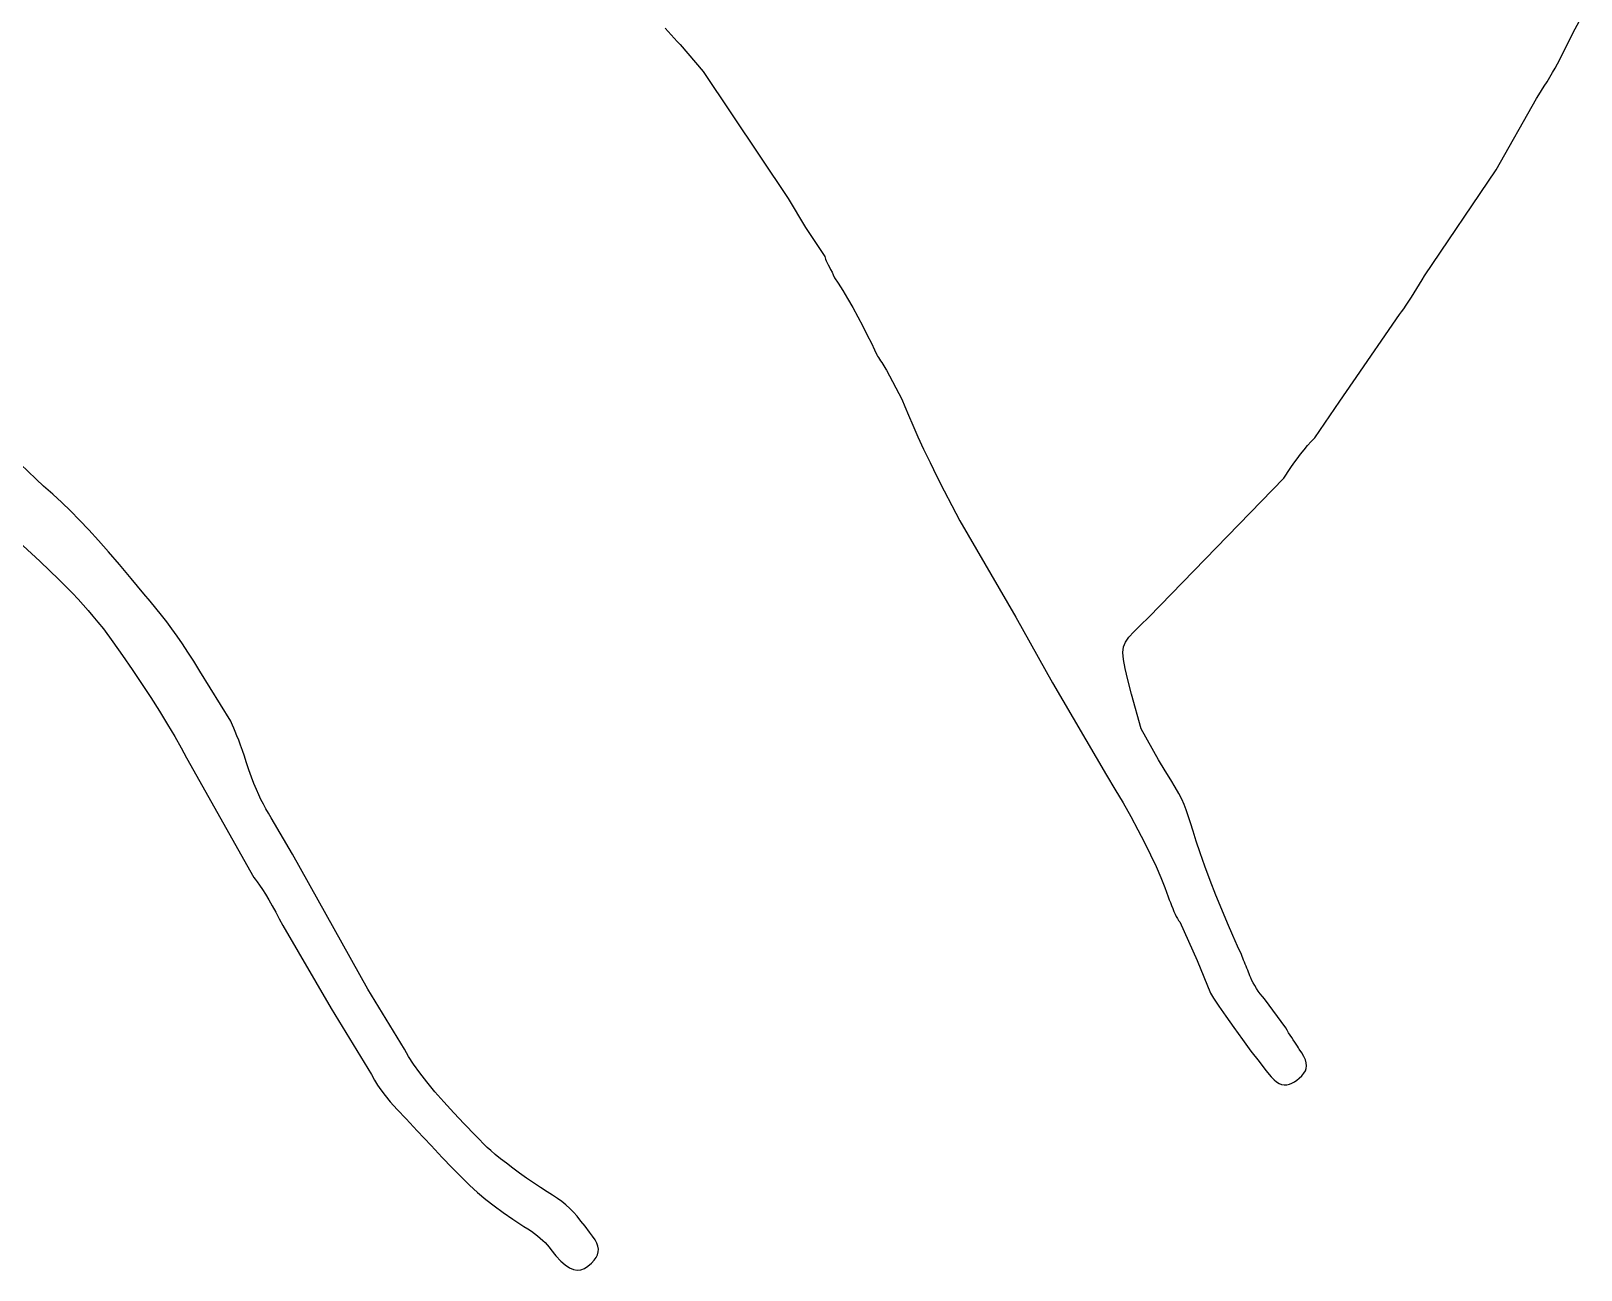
# Model space of a CAD drawing. Extents: x 0.2 to 12.9, y 0.2 to 14.
# Drawn here: x 4.473 to 6.886, y 6.524 to 8.453 of the extents above; entities that cross this region are included whole.
import ezdxf

# ---------------------------------------------------------------- set-up
doc = ezdxf.new("R2010")
doc.units = 0
doc.layers.get('0').update_dxf_attribs({"color": 5, "linetype": 'CONTINUOUS'})

msp = doc.modelspace()

# ---------------------------------------------------------------- linework, layer by layer
at = {"linetype": 'CONTINUOUS'}
for points in [[(5.4602, 8.4576), (5.4648, 8.4524), (5.4695, 8.4472), (5.4742, 8.442), (5.4789, 8.4371), (5.4835, 8.4324), (5.5195, 8.3904), (5.6517, 8.1922), (5.6787, 8.1471), (5.7087, 8.1021), (5.709, 8.1001), (5.7097, 8.0978), (5.7108, 8.0952), (5.7123, 8.0922), (5.714, 8.089), (5.7158, 8.0854), (5.7178, 8.0817), (5.7199, 8.0777), (5.7218, 8.0735), (5.7237, 8.0691), (5.7297, 8.0604), (5.7367, 8.0494), (5.7442, 8.0365), (5.7522, 8.0225), (5.7601, 8.0079), (5.7678, 7.9934), (5.7749, 7.9796), (5.7812, 7.9672), (5.7862, 7.9568), (5.7898, 7.9489), (5.7909, 7.947), (5.7922, 7.9447), (5.7938, 7.9422), (5.7955, 7.9396), (5.7973, 7.9369), (5.7991, 7.9342), (5.8008, 7.9316), (5.8024, 7.9291), (5.8037, 7.9269), (5.8048, 7.9249), (5.8288, 7.8799), (5.8331, 7.8687), (5.8388, 7.855), (5.8456, 7.8392), (5.8536, 7.8215), (5.8626, 7.8022), (5.8725, 7.7815), (5.8832, 7.7597), (5.8946, 7.7372), (5.9065, 7.7141), (5.9189, 7.6907), (6.006, 7.5405), (6.0631, 7.4384), (6.1471, 7.2943), (6.1604, 7.2727), (6.173, 7.2513), (6.1849, 7.2302), (6.1961, 7.2095), (6.2065, 7.1896), (6.2159, 7.1704), (6.2244, 7.1522), (6.2318, 7.1352), (6.2381, 7.1194), (6.2432, 7.1051), (6.245, 7.1005), (6.2469, 7.0959), (6.2486, 7.0912), (6.2504, 7.0866), (6.2523, 7.0822), (6.2541, 7.0781), (6.2559, 7.0743), (6.2577, 7.071), (6.2595, 7.0682), (6.2613, 7.0661), (6.2883, 7.006), (6.3093, 6.955), (6.314, 6.947), (6.3222, 6.9346), (6.333, 6.9189), (6.3455, 6.9013), (6.3589, 6.8829), (6.3722, 6.8648), (6.3847, 6.8483), (6.3955, 6.8345), (6.4037, 6.8246), (6.4084, 6.8198), (6.4121, 6.8167), (6.4159, 6.8144), (6.4199, 6.8129), (6.4239, 6.8122), (6.4279, 6.8123), (6.432, 6.8131), (6.436, 6.8146), (6.4399, 6.8167), (6.4438, 6.8195), (6.4474, 6.8228), (6.4515, 6.8264), (6.4546, 6.8301), (6.4569, 6.8339), (6.4583, 6.8378), (6.4587, 6.842), (6.4583, 6.8464), (6.4569, 6.8511), (6.4546, 6.8563), (6.4515, 6.8618), (6.4474, 6.8679), (6.4463, 6.8699), (6.4447, 6.8725), (6.4427, 6.8754), (6.4405, 6.8786), (6.4381, 6.8821), (6.4356, 6.8858), (6.433, 6.8896), (6.4306, 6.8934), (6.4284, 6.8972), (6.4264, 6.9009), (6.3934, 6.9459), (6.3899, 6.9497), (6.3866, 6.9538), (6.3835, 6.958), (6.3806, 6.9623), (6.378, 6.9666), (6.3757, 6.9708), (6.3736, 6.9748), (6.3719, 6.9786), (6.3704, 6.982), (6.3694, 6.985), (6.3684, 6.9878), (6.3673, 6.9907), (6.366, 6.9937), (6.3647, 6.9969), (6.3634, 7), (6.362, 7.0031), (6.3607, 7.0063), (6.3595, 7.0093), (6.3583, 7.0122), (6.3574, 7.015), (6.3512, 7.0279), (6.3438, 7.0445), (6.3355, 7.0639), (6.3266, 7.0853), (6.3176, 7.1077), (6.3087, 7.1305), (6.3004, 7.1526), (6.293, 7.1734), (6.2868, 7.1918), (6.2823, 7.2072), (6.2782, 7.2203), (6.2746, 7.2312), (6.2714, 7.2405), (6.268, 7.2489), (6.2643, 7.2571), (6.2598, 7.2658), (6.2543, 7.2756), (6.2474, 7.2872), (6.2388, 7.3012), (6.2282, 7.3183), (6.2012, 7.3664), (6.1862, 7.4204), (6.1805, 7.4429), (6.1763, 7.4606), (6.1737, 7.4744), (6.1728, 7.4852), (6.1738, 7.494), (6.1769, 7.5017), (6.1822, 7.5093), (6.1899, 7.5177), (6.2002, 7.5278), (6.2132, 7.5405), (6.4234, 7.7568), (6.4265, 7.7617), (6.4302, 7.7674), (6.4344, 7.7736), (6.439, 7.7802), (6.4441, 7.7872), (6.4494, 7.7942), (6.4549, 7.8011), (6.4604, 7.8078), (6.466, 7.8141), (6.4715, 7.8198), (6.5105, 7.8769), (6.5315, 7.9069), (6.6036, 8.012), (6.6066, 8.016), (6.61, 8.0208), (6.6137, 8.0263), (6.6178, 8.0323), (6.622, 8.0387), (6.6263, 8.0453), (6.6306, 8.0521), (6.6348, 8.0589), (6.6389, 8.0656), (6.6426, 8.0721), (6.7538, 8.2372), (6.8168, 8.3483), (6.8206, 8.3541), (6.8246, 8.3604), (6.8288, 8.3672), (6.8331, 8.3742), (6.8375, 8.3814), (6.8417, 8.3886), (6.8457, 8.3956), (6.8495, 8.4024), (6.8529, 8.4087), (6.8559, 8.4144), (6.8637, 8.4305), (6.8739, 8.4508), (6.886, 8.4739)], [(4.4144, 7.6937), (4.4865, 7.6276), (4.5023, 7.6125), (4.5158, 7.5994), (4.5274, 7.5879), (4.5374, 7.5777), (4.5462, 7.5683), (4.5542, 7.5595), (4.5617, 7.5509), (4.5692, 7.5421), (4.577, 7.5328), (4.5856, 7.5225), (4.6002, 7.5021), (4.6152, 7.4808), (4.6301, 7.459), (4.6449, 7.437), (4.6592, 7.4152), (4.6727, 7.3939), (4.6853, 7.3735), (4.6967, 7.3544), (4.7066, 7.3369), (4.7147, 7.3213), (4.8198, 7.1351), (4.822, 7.1326), (4.8251, 7.1285), (4.8288, 7.1231), (4.8331, 7.1165), (4.8378, 7.1089), (4.843, 7.1003), (4.8483, 7.091), (4.8538, 7.0811), (4.8594, 7.0708), (4.8649, 7.0601), (4.9399, 6.9309), (4.997, 6.8378), (5.0027, 6.828), (5.0076, 6.8196), (5.0123, 6.8119), (5.0176, 6.8042), (5.024, 6.7958), (5.0322, 6.7859), (5.0429, 6.7739), (5.0567, 6.759), (5.0742, 6.7405), (5.0961, 6.7177), (5.1131, 6.6992), (5.1284, 6.683), (5.1424, 6.6687), (5.1555, 6.656), (5.1682, 6.6445), (5.1809, 6.6338), (5.194, 6.6236), (5.208, 6.6134), (5.2232, 6.6028), (5.2402, 6.5916), (5.2463, 6.588), (5.2518, 6.5844), (5.2569, 6.5808), (5.2615, 6.5772), (5.2658, 6.5736), (5.2697, 6.57), (5.2732, 6.5664), (5.2765, 6.5628), (5.2795, 6.5592), (5.2823, 6.5556), (5.2901, 6.5457), (5.2975, 6.5378), (5.3044, 6.5317), (5.311, 6.5274), (5.3172, 6.5248), (5.3232, 6.5238), (5.3289, 6.5243), (5.3345, 6.5263), (5.3399, 6.5298), (5.3453, 6.5345), (5.3494, 6.539), (5.3525, 6.5433), (5.3547, 6.5476), (5.356, 6.5519), (5.3562, 6.5563), (5.3555, 6.5609), (5.3538, 6.5658), (5.351, 6.5709), (5.3472, 6.5765), (5.3423, 6.5826), (5.3355, 6.5919), (5.3291, 6.6001), (5.3232, 6.6074), (5.3174, 6.6139), (5.3116, 6.6197), (5.3056, 6.6252), (5.2992, 6.6303), (5.2924, 6.6353), (5.2848, 6.6404), (5.2763, 6.6456), (5.266, 6.6523), (5.2553, 6.6595), (5.2444, 6.667), (5.2336, 6.6747), (5.223, 6.6824), (5.2129, 6.69), (5.2037, 6.6971), (5.1955, 6.7038), (5.1886, 6.7097), (5.1832, 6.7147), (5.1647, 6.7333), (5.1473, 6.7514), (5.1309, 6.7688), (5.1157, 6.7855), (5.1017, 6.8014), (5.0891, 6.8166), (5.078, 6.8308), (5.0683, 6.8442), (5.0603, 6.8565), (5.0541, 6.8679), (4.997, 6.961), (4.8799, 7.1712), (4.8468, 7.2282), (4.8425, 7.2353), (4.8385, 7.2422), (4.8346, 7.2491), (4.8309, 7.2563), (4.8273, 7.2639), (4.8237, 7.2721), (4.82, 7.2812), (4.8162, 7.2913), (4.8121, 7.3026), (4.8078, 7.3153), (4.805, 7.3242), (4.8021, 7.3328), (4.7992, 7.341), (4.7963, 7.3488), (4.7935, 7.3559), (4.7909, 7.3622), (4.7886, 7.3678), (4.7866, 7.3724), (4.7849, 7.376), (4.7838, 7.3784), (4.7357, 7.4565), (4.7262, 7.4719), (4.7172, 7.486), (4.7086, 7.4989), (4.7003, 7.5108), (4.6922, 7.5221), (4.6841, 7.533), (4.6758, 7.5436), (4.6672, 7.5543), (4.6582, 7.5652), (4.6486, 7.5766), (4.6288, 7.6006), (4.6105, 7.6223), (4.5935, 7.642), (4.5777, 7.66), (4.5627, 7.6764), (4.5483, 7.6916), (4.5344, 7.7058), (4.5206, 7.7192), (4.5067, 7.7321), (4.4925, 7.7447), (4.4324, 7.8018)]]:
    msp.add_lwpolyline(points, dxfattribs=at)

doc.saveas('drawing.dxf')
